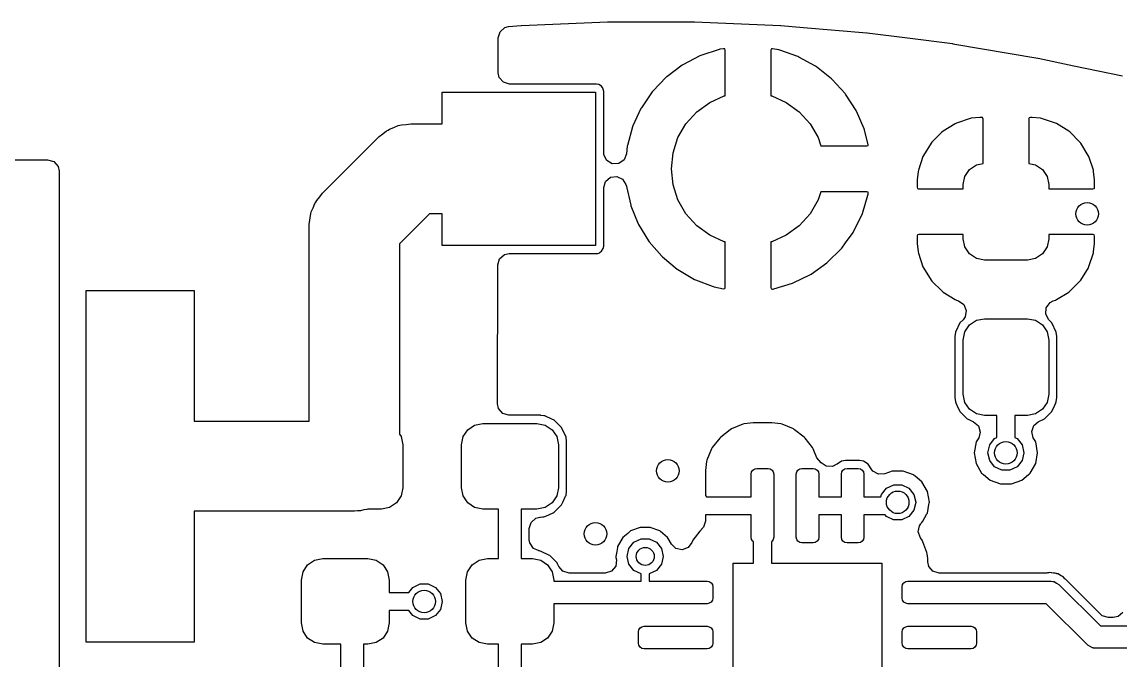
# Model space of a CAD drawing. Extents: x 115.8 to 161.6, y -138.1 to -92.4.
# Drawn here: x 131.69 to 143.87, y -99.45 to -92.37 of the extents above; entities that cross this region are included whole.
import ezdxf

# ---------------------------------------------------------------- set-up
doc = ezdxf.new("R2010")
doc.units = 0
doc.layers.add('BLACK', color=7, linetype='CONTINUOUS')

msp = doc.modelspace()

# ---------------------------------------------------------------- linework, layer by layer
at = {"layer": 'BLACK', "linetype": 'CONTINUOUS'}
for p, q in [((137.086, -92.4225), (137.224, -92.4109)), ((137.224, -92.4109), (137.23, -92.4105)), ((137.23, -92.4105), (138.183, -92.3706)), ((138.183, -92.3706), (138.188, -92.3705)), ((138.188, -92.3705), (139.142, -92.3705)), ((139.142, -92.3705), (139.147, -92.3706)), ((139.147, -92.3706), (140.1, -92.4105)), ((140.1, -92.4105), (140.105, -92.4109)), ((140.105, -92.4109), (140.354, -92.4317)), ((136.971, -92.5478), (136.991, -92.4797)), ((136.991, -92.4797), (137.045, -92.4333)), ((137.045, -92.4333), (137.086, -92.4225)), ((140.354, -92.4317), (141.056, -92.4907)), ((141.056, -92.4907), (141.061, -92.4912)), ((141.061, -92.4912), (141.509, -92.5478)), ((136.97, -92.9333), (136.971, -92.5478)), ((141.509, -92.5478), (142.008, -92.6108)), ((142.008, -92.6108), (142.013, -92.6116)), ((142.013, -92.6116), (142.953, -92.7706)), ((139.207, -92.7462), (139.018, -92.8445)), ((139.217, -92.7422), (139.207, -92.7462)), ((139.419, -92.6761), (139.217, -92.7422)), ((139.429, -92.6737), (139.419, -92.6761)), ((139.468, -92.6678), (139.429, -92.6737)), ((139.482, -92.6698), (139.468, -92.6678)), ((139.486, -92.6831), (139.482, -92.6698)), ((139.486, -93.1898), (139.486, -92.6831)), ((139.999, -92.6704), (139.994, -92.685)), ((139.994, -92.685), (139.994, -93.1898)), ((140.012, -92.669), (139.999, -92.6704)), ((140.083, -92.6816), (140.012, -92.669)), ((140.093, -92.6843), (140.083, -92.6816)), ((140.294, -92.7554), (140.093, -92.6843)), ((140.303, -92.7596), (140.294, -92.7554)), ((140.49, -92.8625), (140.303, -92.7596)), ((142.953, -92.7706), (142.958, -92.7716)), ((142.958, -92.7716), (143.354, -92.8557)), ((139.01, -92.85), (138.839, -92.9779)), ((139.018, -92.8445), (139.01, -92.85)), ((140.498, -92.8682), (140.49, -92.8625)), ((140.665, -93.0002), (140.498, -92.8682)), ((143.354, -92.8557), (143.892, -92.97)), ((136.982, -92.9858), (136.97, -92.9333)), ((137.028, -93.0395), (136.982, -92.9858)), ((138.832, -92.9847), (138.685, -93.1387)), ((138.839, -92.9779), (138.832, -92.9847)), ((140.673, -93.0072), (140.665, -93.0002)), ((140.816, -93.1648), (140.673, -93.0072)), ((136.35, -93.5), (136.35, -93.15)), ((136.35, -93.15), (138.05, -93.15)), ((137.096, -93.0595), (137.028, -93.0395)), ((138.045, -93.0595), (137.096, -93.0595)), ((138.059, -93.0595), (138.045, -93.0595)), ((138.05, -93.15), (138.05, -94.85)), ((138.085, -93.0648), (138.059, -93.0595)), ((138.115, -93.0848), (138.085, -93.0648)), ((138.122, -93.0951), (138.115, -93.0848)), ((138.125, -93.0996), (138.122, -93.0951)), ((138.135, -93.1147), (138.125, -93.0996)), ((138.14, -93.1411), (138.135, -93.1147)), ((138.14, -93.822), (138.14, -93.1411)), ((138.678, -93.1467), (138.558, -93.3226)), ((138.685, -93.1387), (138.678, -93.1467)), ((139.171, -93.3683), (139.315, -93.2639)), ((139.315, -93.2639), (139.477, -93.1916)), ((139.477, -93.1916), (139.486, -93.1898)), ((139.994, -93.1898), (140.003, -93.1916)), ((140.003, -93.1916), (140.165, -93.2639)), ((140.165, -93.2639), (140.309, -93.3683)), ((140.822, -93.1729), (140.816, -93.1648)), ((140.938, -93.3517), (140.822, -93.1729)), ((138.553, -93.3316), (138.463, -93.5248)), ((138.558, -93.3226), (138.553, -93.3316)), ((139.052, -93.5004), (139.171, -93.3683)), ((140.309, -93.3683), (140.428, -93.5004)), ((140.943, -93.3608), (140.938, -93.3517)), ((141.028, -93.5561), (140.943, -93.3608)), ((135.88, -93.5172), (135.899, -93.5104)), ((135.899, -93.5104), (135.95, -93.5072)), ((135.95, -93.5072), (136, -93.5)), ((136, -93.5), (136.35, -93.5)), ((138.963, -93.6543), (139.052, -93.5004)), ((140.428, -93.5004), (140.517, -93.6543)), ((142.038, -93.4992), (141.903, -93.5829)), ((142.051, -93.493), (142.038, -93.4992)), ((142.202, -93.4425), (142.051, -93.493)), ((142.216, -93.4396), (142.202, -93.4425)), ((142.31, -93.4298), (142.216, -93.4396)), ((142.316, -93.4295), (142.31, -93.4298)), ((142.332, -93.4295), (142.316, -93.4295)), ((142.34, -93.4312), (142.332, -93.4295)), ((142.342, -93.4324), (142.34, -93.4312)), ((142.346, -93.4476), (142.342, -93.4324)), ((142.346, -93.9408), (142.346, -93.4476)), ((142.856, -93.4354), (142.854, -93.443)), ((142.854, -93.443), (142.854, -93.9408)), ((142.857, -93.434), (142.856, -93.4354)), ((142.872, -93.4295), (142.857, -93.434)), ((142.884, -93.4295), (142.872, -93.4295)), ((142.89, -93.4298), (142.884, -93.4295)), ((142.983, -93.4393), (142.89, -93.4298)), ((142.996, -93.4422), (142.983, -93.4393)), ((143.148, -93.4924), (142.996, -93.4422)), ((143.161, -93.4986), (143.148, -93.4924)), ((143.296, -93.5821), (143.161, -93.4986)), ((135.651, -93.6422), (135.692, -93.6121)), ((135.692, -93.6121), (135.731, -93.5788)), ((135.731, -93.5788), (135.749, -93.5704)), ((135.749, -93.5704), (135.765, -93.5585)), ((135.765, -93.5585), (135.813, -93.5412)), ((135.813, -93.5412), (135.86, -93.5201)), ((135.86, -93.5201), (135.88, -93.5172)), ((138.46, -93.5345), (138.403, -93.7397)), ((138.463, -93.5248), (138.46, -93.5345)), ((141.031, -93.5659), (141.028, -93.5561)), ((141.073, -93.7329), (141.031, -93.5659)), ((141.891, -93.592), (141.779, -93.7046)), ((141.903, -93.5829), (141.891, -93.592)), ((143.308, -93.5911), (143.296, -93.5821)), ((143.421, -93.7036), (143.308, -93.5911)), ((135.021, -94.2714), (135.646, -93.6464)), ((135.646, -93.6464), (135.651, -93.6422)), ((138.401, -93.7498), (138.392, -93.8354)), ((138.403, -93.7397), (138.401, -93.7498)), ((138.909, -93.8233), (138.963, -93.6543)), ((140.517, -93.6543), (140.546, -93.746)), ((140.546, -93.746), (141.058, -93.746)), ((141.058, -93.746), (141.072, -93.742)), ((141.072, -93.742), (141.073, -93.7329)), ((141.77, -93.716), (141.686, -93.8516)), ((141.779, -93.7046), (141.77, -93.716)), ((143.43, -93.715), (143.421, -93.7036)), ((143.513, -93.8504), (143.43, -93.715)), ((138.143, -93.8445), (138.14, -93.822)), ((138.174, -93.9079), (138.143, -93.8445)), ((138.392, -93.8354), (138.365, -93.901)), ((138.89, -94), (138.909, -93.8233)), ((141.68, -93.8647), (141.63, -94.0163)), ((141.686, -93.8516), (141.68, -93.8647)), ((143.52, -93.8635), (143.513, -93.8504)), ((143.57, -94.015), (143.52, -93.8635)), ((130.459, -93.9), (131.974, -93.9)), ((131.974, -93.9), (132.042, -93.92)), ((132.042, -93.92), (132.089, -93.9737)), ((132.089, -93.9737), (132.1, -94.026)), ((138.235, -93.9441), (138.174, -93.9079)), ((138.306, -93.9415), (138.235, -93.9441)), ((138.365, -93.901), (138.306, -93.9415)), ((138.909, -94.1767), (138.89, -94)), ((142.195, -94.0071), (142.272, -93.9556)), ((142.272, -93.9556), (142.346, -93.9408)), ((142.854, -93.9408), (142.928, -93.9556)), ((142.928, -93.9556), (143.005, -94.0071)), ((132.1, -94.026), (132.1, -100.674)), ((138.161, -94.1408), (138.214, -94.0943)), ((138.214, -94.0943), (138.284, -94.0842)), ((138.284, -94.0842), (138.349, -94.1137)), ((138.349, -94.1137), (138.387, -94.1734)), ((141.627, -94.0296), (141.617, -94.1223)), ((141.617, -94.1223), (141.617, -94.1287)), ((141.63, -94.0163), (141.627, -94.0296)), ((142.125, -94.175), (142.143, -94.0841)), ((142.143, -94.0841), (142.195, -94.0071)), ((143.005, -94.0071), (143.057, -94.0841)), ((143.057, -94.0841), (143.075, -94.175)), ((143.573, -94.0284), (143.57, -94.015)), ((143.583, -94.1222), (143.573, -94.0284)), ((143.583, -94.1287), (143.583, -94.1222)), ((138.141, -94.2089), (138.161, -94.1408)), ((138.141, -94.8589), (138.141, -94.2089)), ((138.387, -94.1734), (138.391, -94.1913)), ((138.391, -94.1913), (138.392, -94.1947)), ((138.392, -94.1947), (138.439, -94.4024)), ((138.963, -94.3457), (138.909, -94.1767)), ((141.617, -94.1287), (141.617, -94.2029)), ((141.617, -94.2029), (141.621, -94.2181)), ((141.621, -94.2181), (141.623, -94.2193)), ((141.623, -94.2193), (141.631, -94.221)), ((141.631, -94.221), (142.125, -94.221)), ((142.125, -94.221), (142.125, -94.175)), ((143.075, -94.175), (143.075, -94.221)), ((143.075, -94.221), (143.565, -94.221)), ((143.565, -94.221), (143.58, -94.2165)), ((143.58, -94.2165), (143.581, -94.2151)), ((143.581, -94.2151), (143.583, -94.2075)), ((143.583, -94.2075), (143.583, -94.1287)), ((134.949, -94.3687), (134.957, -94.3505)), ((134.957, -94.3505), (134.991, -94.3123)), ((134.991, -94.3123), (135.021, -94.2714)), ((139.052, -94.4996), (138.963, -94.3457)), ((140.517, -94.3457), (140.428, -94.4996)), ((140.546, -94.254), (140.517, -94.3457)), ((141.059, -94.254), (140.546, -94.254)), ((141.008, -94.4967), (141.07, -94.2929)), ((141.072, -94.2578), (141.059, -94.254)), ((141.07, -94.2929), (141.073, -94.2828)), ((141.074, -94.272), (141.072, -94.2578)), ((141.073, -94.2828), (141.074, -94.272)), ((134.894, -94.4987), (134.897, -94.4788)), ((134.897, -94.4788), (134.919, -94.4326)), ((134.919, -94.4326), (134.936, -94.3849)), ((134.936, -94.3849), (134.949, -94.3687)), ((138.439, -94.4024), (138.442, -94.4123)), ((138.442, -94.4123), (138.522, -94.6096)), ((134.875, -94.6189), (134.883, -94.5685)), ((134.883, -94.5685), (134.887, -94.5176)), ((134.887, -94.5176), (134.894, -94.4987)), ((136.207, -94.5), (135.875, -94.8321)), ((136.35, -94.5), (136.207, -94.5)), ((136.35, -94.85), (136.35, -94.5)), ((138.522, -94.6096), (138.526, -94.6188)), ((139.171, -94.6317), (139.052, -94.4996)), ((140.428, -94.4996), (140.309, -94.6317)), ((140.91, -94.6972), (141.005, -94.5063)), ((141.005, -94.5063), (141.008, -94.4967)), ((134.875, -94.625), (134.875, -94.6189)), ((134.875, -96.8), (134.875, -94.625)), ((138.526, -94.6188), (138.638, -94.8004)), ((139.315, -94.7361), (139.171, -94.6317)), ((140.309, -94.6317), (140.165, -94.7361)), ((140.822, -94.8213), (140.905, -94.706)), ((140.905, -94.706), (140.91, -94.6972)), ((141.635, -94.729), (141.62, -94.7335)), ((142.125, -94.729), (141.635, -94.729)), ((142.125, -94.775), (142.125, -94.729)), ((143.569, -94.729), (143.075, -94.729)), ((143.075, -94.729), (143.075, -94.775)), ((143.577, -94.7307), (143.569, -94.729)), ((143.579, -94.7319), (143.577, -94.7307)), ((143.583, -94.7471), (143.579, -94.7319)), ((135.875, -94.8321), (135.875, -96.9425)), ((138.05, -94.85), (136.35, -94.85)), ((138.638, -94.8004), (138.644, -94.8087)), ((138.644, -94.8087), (138.783, -94.9697)), ((139.477, -94.8084), (139.315, -94.7361)), ((139.486, -94.8102), (139.477, -94.8084)), ((139.486, -95.3191), (139.486, -94.8102)), ((140.003, -94.8084), (139.994, -94.8102)), ((139.994, -94.8102), (139.994, -95.3185)), ((140.165, -94.7361), (140.003, -94.8084)), ((140.781, -94.879), (140.822, -94.8213)), ((141.619, -94.7349), (141.617, -94.7425)), ((141.617, -94.7425), (141.617, -94.8213)), ((141.617, -94.8213), (141.617, -94.8278)), ((141.617, -94.8278), (141.627, -94.9216)), ((141.62, -94.7335), (141.619, -94.7349)), ((142.143, -94.8659), (142.125, -94.775)), ((143.075, -94.775), (143.057, -94.8659)), ((143.573, -94.9204), (143.583, -94.8277)), ((143.583, -94.8213), (143.583, -94.7471)), ((143.583, -94.8277), (143.583, -94.8213)), ((136.986, -94.9982), (137.04, -94.9518)), ((137.04, -94.9518), (137.092, -94.9405)), ((137.092, -94.9405), (138.045, -94.9405)), ((138.045, -94.9405), (138.059, -94.9405)), ((138.059, -94.9405), (138.065, -94.9393)), ((138.065, -94.9393), (138.073, -94.9377)), ((138.065, -94.9393), (138.065, -94.9393)), ((138.073, -94.9377), (138.085, -94.9352)), ((138.073, -94.9377), (138.073, -94.9377)), ((138.085, -94.9352), (138.096, -94.9284)), ((138.096, -94.9284), (138.105, -94.9221)), ((138.096, -94.9284), (138.096, -94.9284)), ((138.105, -94.9221), (138.115, -94.9152)), ((138.115, -94.9152), (138.135, -94.8853)), ((138.135, -94.8853), (138.141, -94.8589)), ((138.783, -94.9697), (138.791, -94.9769)), ((140.623, -95.0371), (140.774, -94.8868)), ((140.774, -94.8868), (140.781, -94.879)), ((141.627, -94.9216), (141.63, -94.935)), ((141.63, -94.935), (141.68, -95.0865)), ((142.195, -94.9429), (142.143, -94.8659)), ((142.272, -94.9944), (142.195, -94.9429)), ((143.005, -94.9429), (142.928, -94.9944)), ((143.057, -94.8659), (143.005, -94.9429)), ((143.52, -95.0853), (143.57, -94.9337)), ((143.57, -94.9337), (143.573, -94.9204)), ((136.963, -96.6083), (136.966, -95.0663)), ((136.966, -95.0663), (136.986, -94.9982)), ((138.791, -94.9769), (138.954, -95.1129)), ((140.442, -95.1675), (140.615, -95.0438)), ((140.615, -95.0438), (140.623, -95.0371)), ((141.68, -95.0865), (141.687, -95.0996)), ((142.362, -95.0125), (142.272, -94.9944)), ((142.838, -95.0125), (142.362, -95.0125)), ((142.928, -94.9944), (142.838, -95.0125)), ((143.43, -95.234), (143.514, -95.0984)), ((143.514, -95.0984), (143.52, -95.0853)), ((138.954, -95.1129), (138.963, -95.1188)), ((138.963, -95.1188), (139.147, -95.2263)), ((140.242, -95.2664), (140.433, -95.1727)), ((140.433, -95.1727), (140.442, -95.1675)), ((141.687, -95.0996), (141.77, -95.235)), ((139.147, -95.2263), (139.156, -95.2307)), ((139.156, -95.2307), (139.355, -95.3067)), ((139.355, -95.3067), (139.365, -95.3096)), ((139.365, -95.3096), (139.468, -95.3306)), ((139.468, -95.3306), (139.482, -95.3294)), ((139.482, -95.3294), (139.486, -95.3191)), ((139.994, -95.3185), (139.998, -95.3324)), ((139.998, -95.3324), (140.011, -95.3344)), ((140.011, -95.3344), (140.018, -95.3335)), ((140.018, -95.3335), (140.028, -95.3314)), ((140.028, -95.3314), (140.232, -95.2702)), ((140.232, -95.2702), (140.242, -95.2664)), ((141.77, -95.235), (141.779, -95.2464)), ((141.779, -95.2464), (141.892, -95.3589)), ((143.309, -95.358), (143.421, -95.2454)), ((143.421, -95.2454), (143.43, -95.234)), ((132.4, -99.25), (132.4, -95.35)), ((132.4, -95.35), (133.6, -95.35)), ((133.6, -95.35), (133.6, -96.8)), ((141.892, -95.3589), (141.904, -95.3679)), ((141.904, -95.3679), (142.039, -95.4514)), ((142.039, -95.4514), (142.052, -95.4576)), ((142.052, -95.4576), (142.075, -95.4652)), ((143.124, -95.4652), (143.149, -95.457)), ((143.149, -95.457), (143.162, -95.4508)), ((143.162, -95.4508), (143.297, -95.3671)), ((143.297, -95.3671), (143.309, -95.358)), ((142.075, -95.4652), (142.134, -95.5056)), ((142.134, -95.5056), (142.161, -95.5712)), ((142.161, -95.5712), (142.148, -95.6411)), ((143.041, -95.6115), (143.046, -95.5407)), ((143.046, -95.5407), (143.089, -95.4839)), ((143.089, -95.4839), (143.124, -95.4652)), ((142.125, -95.6739), (142.09, -95.709)), ((142.148, -95.6411), (142.125, -95.6739)), ((142.195, -95.7321), (142.272, -95.6806)), ((142.272, -95.6806), (142.362, -95.6625)), ((142.362, -95.6625), (142.838, -95.6625)), ((142.838, -95.6625), (142.928, -95.6806)), ((142.928, -95.6806), (143.005, -95.7321)), ((143.075, -95.6738), (143.041, -95.6115)), ((143.11, -95.709), (143.075, -95.6738)), ((142.041, -95.8138), (142.034, -95.8616)), ((142.09, -95.709), (142.041, -95.8138)), ((142.125, -95.9), (142.143, -95.8091)), ((142.143, -95.8091), (142.195, -95.7321)), ((143.005, -95.7321), (143.057, -95.8091)), ((143.057, -95.8091), (143.075, -95.9)), ((143.159, -95.8138), (143.11, -95.709)), ((143.165, -95.8616), (143.159, -95.8138)), ((142.034, -95.8616), (142.034, -96.5384)), ((142.125, -96.5), (142.125, -95.9)), ((143.075, -95.9), (143.075, -96.5)), ((143.165, -96.5384), (143.165, -95.8616)), ((142.034, -96.5384), (142.041, -96.5862)), ((142.143, -96.5909), (142.125, -96.5)), ((143.075, -96.5), (143.057, -96.5909)), ((143.159, -96.5862), (143.165, -96.5384)), ((136.975, -96.6608), (136.963, -96.6083)), ((137.021, -96.7145), (136.975, -96.6608)), ((142.041, -96.5862), (142.045, -96.5949)), ((142.045, -96.5949), (142.045, -96.5949)), ((142.045, -96.5949), (142.057, -96.6218)), ((142.057, -96.6218), (142.09, -96.691)), ((142.195, -96.6679), (142.143, -96.5909)), ((142.272, -96.7194), (142.195, -96.6679)), ((143.005, -96.6679), (142.928, -96.7194)), ((143.057, -96.5909), (143.005, -96.6679)), ((143.11, -96.691), (143.143, -96.6218)), ((143.143, -96.6218), (143.155, -96.5949)), ((143.155, -96.5949), (143.159, -96.5862)), ((143.155, -96.5949), (143.155, -96.5949)), ((133.6, -96.8), (134.875, -96.8)), ((137.089, -96.7345), (137.021, -96.7145)), ((137.438, -96.7345), (137.089, -96.7345)), ((137.443, -96.735), (137.438, -96.7345)), ((137.477, -96.7395), (137.443, -96.735)), ((137.443, -96.735), (137.443, -96.735)), ((137.486, -96.7408), (137.477, -96.7395)), ((137.477, -96.7395), (137.477, -96.7395)), ((137.495, -96.7449), (137.486, -96.7408)), ((137.565, -96.7775), (137.495, -96.7449)), ((137.495, -96.7449), (137.495, -96.7449)), ((137.591, -96.7897), (137.565, -96.7775)), ((137.673, -96.8715), (137.591, -96.7897)), ((142.09, -96.691), (142.171, -96.7728)), ((142.171, -96.7728), (142.181, -96.7775)), ((142.181, -96.7775), (142.181, -96.7775)), ((142.181, -96.7775), (142.242, -96.8056)), ((142.362, -96.7375), (142.272, -96.7194)), ((142.5, -96.7375), (142.362, -96.7375)), ((142.5, -96.9817), (142.5, -96.7375)), ((142.838, -96.7375), (142.7, -96.7375)), ((142.7, -96.7375), (142.7, -96.9817)), ((142.928, -96.7194), (142.838, -96.7375)), ((142.958, -96.8056), (143.019, -96.7775)), ((143.019, -96.7775), (143.029, -96.7728)), ((143.019, -96.7775), (143.019, -96.7775)), ((143.029, -96.7728), (143.11, -96.691)), ((136.581, -96.9716), (136.632, -96.8946)), ((136.632, -96.8946), (136.709, -96.8431)), ((136.709, -96.8431), (136.8, -96.825)), ((136.8, -96.825), (137.4, -96.825)), ((137.4, -96.825), (137.491, -96.8431)), ((137.491, -96.8431), (137.568, -96.8946)), ((137.568, -96.8946), (137.619, -96.9716)), ((137.677, -96.8815), (137.673, -96.8715)), ((137.693, -96.9138), (137.677, -96.8815)), ((137.677, -96.8815), (137.677, -96.8815)), ((137.722, -96.9763), (137.693, -96.9138)), ((139.543, -96.8942), (139.437, -96.9756)), ((139.557, -96.886), (139.543, -96.8942)), ((139.681, -96.8348), (139.557, -96.886)), ((139.697, -96.8306), (139.681, -96.8348)), ((139.796, -96.8175), (139.697, -96.8306)), ((139.804, -96.817), (139.796, -96.8175)), ((139.996, -96.817), (139.804, -96.817)), ((140.004, -96.8175), (139.996, -96.817)), ((140.103, -96.8306), (140.004, -96.8175)), ((140.119, -96.8348), (140.103, -96.8306)), ((140.243, -96.886), (140.119, -96.8348)), ((140.257, -96.8942), (140.243, -96.886)), ((140.363, -96.9756), (140.257, -96.8942)), ((142.242, -96.8056), (142.295, -96.8525)), ((142.295, -96.8525), (142.314, -96.9208)), ((142.314, -96.9208), (142.298, -96.9828)), ((142.886, -96.9138), (142.909, -96.8467)), ((142.902, -96.9828), (142.886, -96.9138)), ((142.909, -96.8467), (142.958, -96.8056)), ((135.875, -96.9425), (135.894, -96.9716)), ((135.894, -96.9716), (135.912, -97.0625)), ((136.562, -97.0625), (136.581, -96.9716)), ((137.619, -96.9716), (137.637, -97.0625)), ((137.728, -97.0241), (137.722, -96.9763)), ((137.728, -97.5759), (137.728, -97.0241)), ((139.426, -96.9872), (139.344, -97.0932)), ((139.437, -96.9756), (139.426, -96.9872)), ((140.374, -96.9872), (140.363, -96.9756)), ((140.456, -97.0932), (140.374, -96.9872)), ((142.27, -97.03), (142.249, -97.15)), ((142.298, -96.9828), (142.27, -97.03)), ((142.42, -97.063), (142.475, -96.9935)), ((142.475, -96.9935), (142.5, -96.9817)), ((142.7, -96.9817), (142.725, -96.9937)), ((142.725, -96.9937), (142.78, -97.0633)), ((142.93, -97.03), (142.902, -96.9828)), ((142.951, -97.15), (142.93, -97.03)), ((135.912, -97.0625), (135.912, -97.5375)), ((136.562, -97.5375), (136.562, -97.0625)), ((137.637, -97.0625), (137.637, -97.5375)), ((139.336, -97.1074), (139.285, -97.2309)), ((139.344, -97.0932), (139.336, -97.1074)), ((140.464, -97.1074), (140.456, -97.0932)), ((140.505, -97.2063), (140.464, -97.1074)), ((142.249, -97.15), (142.27, -97.27)), ((142.4, -97.1497), (142.42, -97.063)), ((142.42, -97.2364), (142.4, -97.1497)), ((142.78, -97.0633), (142.8, -97.15)), ((142.8, -97.1507), (142.78, -97.2374)), ((142.8, -97.15), (142.8, -97.1507)), ((142.93, -97.27), (142.951, -97.15)), ((139.281, -97.2468), (139.268, -97.346)), ((139.285, -97.2309), (139.281, -97.2468)), ((140.551, -97.2629), (140.505, -97.2063)), ((140.573, -97.2772), (140.551, -97.2629)), ((140.606, -97.2977), (140.573, -97.2766)), ((140.573, -97.2766), (140.573, -97.2772)), ((140.726, -97.2757), (140.677, -97.3027)), ((140.727, -97.2772), (140.726, -97.2757)), ((140.778, -97.2434), (140.727, -97.2772)), ((140.822, -97.2345), (140.778, -97.2434)), ((140.978, -97.2345), (140.822, -97.2345)), ((141.022, -97.2434), (140.978, -97.2345)), ((141.073, -97.2772), (141.022, -97.2434)), ((141.08, -97.2875), (141.073, -97.2772)), ((141.107, -97.3278), (141.08, -97.2875)), ((142.27, -97.27), (142.331, -97.3755)), ((142.475, -97.3061), (142.42, -97.2364)), ((142.78, -97.2374), (142.724, -97.3067)), ((142.869, -97.3755), (142.93, -97.27)), ((139.268, -97.346), (139.267, -97.3542)), ((139.267, -97.3542), (139.267, -97.6256)), ((139.775, -97.3875), (139.78, -97.3636)), ((139.775, -97.6375), (139.775, -97.3875)), ((139.78, -97.3636), (139.793, -97.3433)), ((139.793, -97.3433), (139.814, -97.3298)), ((139.814, -97.3298), (139.838, -97.325)), ((139.838, -97.325), (139.963, -97.325)), ((139.963, -97.325), (139.986, -97.3298)), ((139.986, -97.3298), (140.007, -97.3433)), ((140.007, -97.3433), (140.02, -97.3636)), ((140.02, -97.3636), (140.025, -97.3875)), ((140.025, -97.3875), (140.025, -98.0875)), ((140.275, -97.3875), (140.28, -97.3636)), ((140.275, -98.0875), (140.275, -97.3875)), ((140.28, -97.3636), (140.293, -97.3433)), ((140.293, -97.3433), (140.314, -97.3298)), ((140.314, -97.3298), (140.338, -97.325)), ((140.338, -97.325), (140.463, -97.325)), ((140.463, -97.325), (140.486, -97.3298)), ((140.486, -97.3298), (140.507, -97.3433)), ((140.507, -97.3433), (140.52, -97.3636)), ((140.52, -97.3636), (140.525, -97.3875)), ((140.525, -97.3875), (140.525, -97.6375)), ((140.677, -97.3027), (140.606, -97.2977)), ((140.775, -97.3875), (140.78, -97.3636)), ((140.775, -97.6375), (140.775, -97.3875)), ((140.78, -97.3636), (140.793, -97.3433)), ((140.793, -97.3433), (140.814, -97.3298)), ((140.814, -97.3298), (140.838, -97.325)), ((140.838, -97.325), (140.963, -97.325)), ((140.963, -97.325), (140.986, -97.3298)), ((140.986, -97.3298), (141.007, -97.3433)), ((141.007, -97.3433), (141.02, -97.3636)), ((141.02, -97.3636), (141.025, -97.3875)), ((141.025, -97.3875), (141.025, -97.6375)), ((141.125, -97.3541), (141.107, -97.3274)), ((141.107, -97.3274), (141.107, -97.3278)), ((141.187, -97.3886), (141.125, -97.3541)), ((141.258, -97.3841), (141.187, -97.3886)), ((141.339, -97.3545), (141.258, -97.3841)), ((141.461, -97.3545), (141.339, -97.3545)), ((141.575, -97.3962), (141.461, -97.3545)), ((141.584, -97.4033), (141.575, -97.3962)), ((141.593, -97.4106), (141.584, -97.4033)), ((141.669, -97.4745), (141.593, -97.4106)), ((142.331, -97.3755), (142.34, -97.3826)), ((142.34, -97.3826), (142.34, -97.3826)), ((142.34, -97.3826), (142.351, -97.3924)), ((142.351, -97.3924), (142.425, -97.4538)), ((142.555, -97.3449), (142.475, -97.3061)), ((142.644, -97.3451), (142.555, -97.3449)), ((142.724, -97.3067), (142.644, -97.3451)), ((142.775, -97.4538), (142.849, -97.3924)), ((142.849, -97.3924), (142.86, -97.3826)), ((142.86, -97.3826), (142.869, -97.3755)), ((142.86, -97.3826), (142.86, -97.3826)), ((141.275, -97.5435), (141.356, -97.505)), ((141.356, -97.505), (141.445, -97.505)), ((141.445, -97.505), (141.525, -97.5437)), ((141.73, -97.58), (141.669, -97.4745)), ((142.425, -97.4538), (142.539, -97.4955)), ((142.539, -97.4955), (142.661, -97.4955)), ((142.661, -97.4955), (142.775, -97.4538)), ((135.894, -97.6284), (135.843, -97.7054)), ((135.912, -97.5375), (135.894, -97.6284)), ((136.581, -97.6284), (136.562, -97.5375)), ((136.632, -97.7054), (136.581, -97.6284)), ((137.619, -97.6284), (137.568, -97.7054)), ((137.637, -97.5375), (137.619, -97.6284)), ((137.691, -97.6891), (137.718, -97.6324)), ((137.718, -97.6324), (137.722, -97.6237)), ((137.718, -97.6324), (137.718, -97.6324)), ((137.722, -97.6237), (137.728, -97.5759)), ((139.267, -97.6256), (139.279, -97.6375)), ((139.279, -97.6375), (139.775, -97.6375)), ((140.525, -97.6375), (140.775, -97.6375)), ((141.025, -97.6375), (141.214, -97.6375)), ((141.214, -97.6375), (141.22, -97.613)), ((141.22, -97.613), (141.275, -97.5435)), ((141.525, -97.5437), (141.58, -97.6133)), ((141.58, -97.6133), (141.6, -97.7)), ((141.751, -97.7), (141.73, -97.58)), ((135.526, -97.775), (135.515, -97.7799)), ((135.675, -97.775), (135.526, -97.775)), ((135.766, -97.7569), (135.675, -97.775)), ((135.843, -97.7054), (135.766, -97.7569)), ((136.709, -97.7569), (136.632, -97.7054)), ((136.8, -97.775), (136.709, -97.7569)), ((136.975, -97.775), (136.8, -97.775)), ((136.975, -98.325), (136.975, -97.775)), ((137.4, -97.775), (137.225, -97.775)), ((137.225, -97.775), (137.225, -98.325)), ((137.491, -97.7569), (137.4, -97.775)), ((137.568, -97.7054), (137.491, -97.7569)), ((137.591, -97.8103), (137.673, -97.7285)), ((137.673, -97.7285), (137.691, -97.6891)), ((141.6, -97.7007), (141.58, -97.7874)), ((141.6, -97.7), (141.6, -97.7007)), ((141.73, -97.82), (141.747, -97.7235)), ((141.747, -97.7235), (141.749, -97.7109)), ((141.749, -97.7109), (141.751, -97.7)), ((135.375, -97.8), (133.6, -97.8)), ((133.6, -97.8), (133.6, -99.25)), ((135.409, -97.7952), (135.375, -97.8)), ((135.443, -97.7954), (135.409, -97.7952)), ((135.479, -97.7852), (135.443, -97.7954)), ((135.515, -97.7799), (135.479, -97.7852)), ((137.336, -97.9232), (137.389, -97.8767)), ((137.389, -97.8767), (137.433, -97.8656)), ((137.433, -97.8656), (137.434, -97.8655)), ((137.434, -97.8655), (137.438, -97.8655)), ((137.438, -97.8655), (137.461, -97.8625)), ((137.461, -97.8625), (137.477, -97.8605)), ((137.477, -97.8605), (137.486, -97.8592)), ((137.477, -97.8605), (137.477, -97.8605)), ((137.486, -97.8592), (137.498, -97.8536)), ((137.498, -97.8536), (137.581, -97.815)), ((137.581, -97.815), (137.591, -97.8103)), ((137.581, -97.815), (137.581, -97.815)), ((139.775, -97.8375), (139.267, -97.8375)), ((139.267, -97.8375), (139.267, -97.9079)), ((139.775, -98.0875), (139.775, -97.8375)), ((140.775, -97.8375), (140.525, -97.8375)), ((140.525, -97.8375), (140.525, -98.0875)), ((140.775, -98.0875), (140.775, -97.8375)), ((141.26, -97.8375), (141.025, -97.8375)), ((141.025, -97.8375), (141.025, -98.0875)), ((141.275, -97.8561), (141.26, -97.8375)), ((141.355, -97.8949), (141.275, -97.8561)), ((141.444, -97.8951), (141.355, -97.8949)), ((141.524, -97.8567), (141.444, -97.8951)), ((141.58, -97.7874), (141.524, -97.8567)), ((141.679, -97.9079), (141.724, -97.8295)), ((141.724, -97.8295), (141.73, -97.82)), ((137.315, -97.9913), (137.336, -97.9232)), ((137.315, -98.1144), (137.315, -97.9913)), ((138.437, -98.0182), (138.429, -98.0252)), ((138.448, -98.0144), (138.437, -98.0182)), ((138.533, -97.9833), (138.448, -98.0144)), ((138.448, -98.0144), (138.448, -98.0144)), ((138.543, -97.9795), (138.533, -97.9833)), ((138.533, -97.9833), (138.533, -97.9833)), ((138.657, -97.9795), (138.543, -97.9795)), ((138.667, -97.9833), (138.657, -97.9795)), ((138.752, -98.0144), (138.667, -97.9833)), ((138.667, -97.9833), (138.667, -97.9833)), ((138.763, -98.0182), (138.752, -98.0144)), ((138.752, -98.0144), (138.752, -98.0144)), ((138.771, -98.0252), (138.763, -98.0182)), ((139.207, -98.0193), (139.13, -98.1214)), ((139.226, -98.0004), (139.207, -98.0193)), ((139.247, -97.976), (139.225, -97.9997)), ((139.225, -97.9997), (139.226, -98.0004)), ((139.267, -97.9079), (139.247, -97.976)), ((141.626, -98.0292), (141.641, -97.9598)), ((141.641, -97.9598), (141.655, -97.9391)), ((141.655, -97.9391), (141.66, -97.9326)), ((141.66, -97.9326), (141.669, -97.9255)), ((141.669, -97.9255), (141.679, -97.9079)), ((137.321, -98.1513), (137.315, -98.1144)), ((138.351, -98.0908), (138.294, -98.1887)), ((138.406, -98.0443), (138.351, -98.0908)), ((138.429, -98.0252), (138.406, -98.0443)), ((138.475, -98.1435), (138.556, -98.105)), ((138.556, -98.105), (138.645, -98.105)), ((138.645, -98.105), (138.725, -98.1437)), ((138.794, -98.0443), (138.771, -98.0252)), ((138.849, -98.0908), (138.794, -98.0443)), ((138.855, -98.1004), (138.849, -98.0908)), ((138.892, -98.1639), (138.855, -98.1004)), ((138.855, -98.1004), (138.855, -98.1004)), ((139.122, -98.1369), (139.119, -98.1451)), ((139.13, -98.1214), (139.122, -98.1369)), ((139.78, -98.1114), (139.775, -98.0875)), ((139.793, -98.1317), (139.78, -98.1114)), ((139.8, -98.1362), (139.793, -98.1317)), ((139.8, -98.375), (139.8, -98.1362)), ((140.007, -98.1317), (140, -98.1362)), ((140, -98.1362), (140, -98.375)), ((140.02, -98.1114), (140.007, -98.1317)), ((140.025, -98.0875), (140.02, -98.1114)), ((140.28, -98.1114), (140.275, -98.0875)), ((140.293, -98.1317), (140.28, -98.1114)), ((140.314, -98.1452), (140.293, -98.1317)), ((140.507, -98.1317), (140.486, -98.1452)), ((140.52, -98.1114), (140.507, -98.1317)), ((140.525, -98.0875), (140.52, -98.1114)), ((140.78, -98.1114), (140.775, -98.0875)), ((140.793, -98.1317), (140.78, -98.1114)), ((140.814, -98.1452), (140.793, -98.1317)), ((141.007, -98.1317), (140.986, -98.1452)), ((141.02, -98.1114), (141.007, -98.1317)), ((141.025, -98.0875), (141.02, -98.1114)), ((141.651, -98.0957), (141.626, -98.0292)), ((141.67, -98.1214), (141.651, -98.0957)), ((141.678, -98.1369), (141.67, -98.1214)), ((141.723, -98.2574), (141.678, -98.1369)), ((137.36, -98.2106), (137.321, -98.1513)), ((137.418, -98.236), (137.36, -98.2106)), ((137.417, -98.2368), (137.418, -98.236)), ((137.423, -98.2386), (137.417, -98.2368)), ((137.425, -98.2393), (137.423, -98.2386)), ((137.425, -98.2394), (137.425, -98.2393)), ((137.427, -98.2395), (137.425, -98.2394)), ((137.436, -98.2408), (137.427, -98.2395)), ((137.427, -98.2395), (137.427, -98.2395)), ((137.445, -98.2449), (137.436, -98.2408)), ((137.531, -98.285), (137.445, -98.2449)), ((137.445, -98.2449), (137.445, -98.2449)), ((138.284, -98.2473), (138.275, -98.3)), ((138.292, -98.1995), (138.284, -98.2473)), ((138.294, -98.1887), (138.292, -98.1995)), ((138.292, -98.1995), (138.292, -98.1995)), ((138.4, -98.2997), (138.42, -98.213)), ((138.42, -98.213), (138.475, -98.1435)), ((138.725, -98.1437), (138.78, -98.2133)), ((138.78, -98.2133), (138.8, -98.3)), ((138.94, -98.2114), (138.892, -98.1639)), ((139.009, -98.2266), (138.94, -98.2114)), ((139.076, -98.2019), (139.009, -98.2266)), ((139.119, -98.1451), (139.076, -98.2019)), ((140.338, -98.15), (140.314, -98.1452)), ((140.463, -98.15), (140.338, -98.15)), ((140.486, -98.1452), (140.463, -98.15)), ((140.838, -98.15), (140.814, -98.1452)), ((140.963, -98.15), (140.838, -98.15)), ((140.986, -98.1452), (140.963, -98.15)), ((141.727, -98.2726), (141.723, -98.2574)), ((134.857, -98.3946), (134.934, -98.3431)), ((134.934, -98.3431), (135.025, -98.325)), ((135.025, -98.325), (135.525, -98.325)), ((135.525, -98.325), (135.616, -98.3431)), ((135.616, -98.3431), (135.693, -98.3946)), ((136.682, -98.3946), (136.759, -98.3431)), ((136.759, -98.3431), (136.85, -98.325)), ((136.85, -98.325), (136.975, -98.325)), ((137.225, -98.325), (137.35, -98.325)), ((137.35, -98.325), (137.441, -98.3431)), ((137.441, -98.3431), (137.518, -98.3946)), ((137.541, -98.2897), (137.531, -98.285)), ((137.623, -98.3715), (137.541, -98.2897)), ((137.627, -98.3815), (137.623, -98.3715)), ((137.642, -98.4117), (137.627, -98.3815)), ((137.627, -98.3815), (137.627, -98.3815)), ((138.281, -98.3366), (138.273, -98.4072)), ((138.275, -98.3), (138.276, -98.3109)), ((138.276, -98.3109), (138.276, -98.3109)), ((138.276, -98.3109), (138.281, -98.3366)), ((138.42, -98.3864), (138.4, -98.2997)), ((138.8, -98.3007), (138.78, -98.3874)), ((138.8, -98.3), (138.8, -98.3007)), ((139.575, -100.025), (139.575, -98.375)), ((139.575, -98.375), (139.8, -98.375)), ((140, -98.375), (141.225, -98.375)), ((141.225, -98.375), (141.225, -100.025)), ((141.733, -98.3235), (141.727, -98.2726)), ((141.733, -98.3303), (141.733, -98.3235)), ((141.733, -98.3585), (141.733, -98.3303)), ((141.744, -98.4108), (141.733, -98.3585)), ((134.787, -98.5625), (134.806, -98.4716)), ((134.806, -98.4716), (134.857, -98.3946)), ((135.693, -98.3946), (135.744, -98.4716)), ((135.744, -98.4716), (135.762, -98.5625)), ((136.612, -98.5625), (136.631, -98.4716)), ((136.631, -98.4716), (136.682, -98.3946)), ((137.518, -98.3946), (137.569, -98.4716)), ((137.569, -98.4716), (137.588, -98.5625)), ((137.688, -98.4645), (137.642, -98.4117)), ((137.756, -98.4845), (137.688, -98.4645)), ((138.157, -98.4845), (137.756, -98.4845)), ((138.228, -98.4623), (138.157, -98.4845)), ((138.273, -98.4072), (138.228, -98.4623)), ((138.475, -98.4561), (138.42, -98.3864)), ((138.555, -98.4949), (138.475, -98.4561)), ((138.555, -98.575), (138.555, -98.4949)), ((138.724, -98.4567), (138.645, -98.4946)), ((138.645, -98.4946), (138.645, -98.575)), ((138.78, -98.3874), (138.724, -98.4567)), ((141.791, -98.4645), (141.744, -98.4108)), ((141.859, -98.4845), (141.791, -98.4645)), ((143.055, -98.4845), (141.859, -98.4845)), ((143.062, -98.4835), (143.055, -98.4845)), ((143.076, -98.4834), (143.062, -98.4841)), ((143.062, -98.4841), (143.062, -98.4835)), ((143.088, -98.48), (143.076, -98.4834)), ((143.102, -98.4821), (143.088, -98.48)), ((143.107, -98.4829), (143.102, -98.4821)), ((143.102, -98.4821), (143.102, -98.4821)), ((143.127, -98.4845), (143.107, -98.4829)), ((143.146, -98.4845), (143.127, -98.4845)), ((143.158, -98.4899), (143.146, -98.4845)), ((143.162, -98.4908), (143.158, -98.4899)), ((143.166, -98.4922), (143.162, -98.4908)), ((143.179, -98.4943), (143.166, -98.4922)), ((143.195, -98.5046), (143.179, -98.4943)), ((143.212, -98.5141), (143.195, -98.5046)), ((134.787, -99.0375), (134.787, -98.5625)), ((135.762, -98.5625), (135.762, -98.7)), ((136.025, -98.6435), (136.106, -98.605)), ((136.106, -98.605), (136.195, -98.605)), ((136.195, -98.605), (136.275, -98.6437)), ((136.612, -99.0375), (136.612, -98.5625)), ((137.588, -98.5625), (137.588, -98.575)), ((137.588, -98.575), (138.555, -98.575)), ((138.645, -98.575), (139.287, -98.575)), ((139.287, -98.575), (139.311, -98.5798)), ((139.311, -98.5798), (139.332, -98.5933)), ((139.332, -98.5933), (139.345, -98.6136)), ((139.345, -98.6136), (139.35, -98.6375)), ((141.45, -98.6375), (141.455, -98.6136)), ((141.455, -98.6136), (141.468, -98.5933)), ((141.468, -98.5933), (141.489, -98.5798)), ((141.489, -98.5798), (141.512, -98.575)), ((141.512, -98.575), (143.1, -98.575)), ((143.1, -98.575), (143.122, -98.5782)), ((143.122, -98.5782), (143.127, -98.5779)), ((143.127, -98.5779), (143.129, -98.5792)), ((143.129, -98.5792), (143.136, -98.5801)), ((143.136, -98.5801), (143.161, -98.5968)), ((143.161, -98.5968), (143.188, -98.6116)), ((143.188, -98.6116), (143.647, -99.07)), ((143.229, -98.5218), (143.212, -98.5141)), ((143.238, -98.5316), (143.229, -98.5218)), ((143.254, -98.5492), (143.238, -98.5316)), ((143.259, -98.5539), (143.254, -98.5492)), ((143.647, -98.9426), (143.259, -98.5539)), ((135.762, -98.7), (135.98, -98.7)), ((135.98, -98.7), (136.025, -98.6435)), ((136.275, -98.6437), (136.33, -98.7133)), ((136.33, -98.7133), (136.35, -98.8)), ((139.35, -98.6375), (139.35, -98.7625)), ((141.45, -98.7625), (141.45, -98.6375)), ((136.35, -98.8007), (136.33, -98.8874)), ((136.35, -98.8), (136.35, -98.8007)), ((139.287, -98.825), (137.588, -98.825)), ((137.588, -98.825), (137.588, -99.0375)), ((139.311, -98.8202), (139.287, -98.825)), ((139.332, -98.8067), (139.311, -98.8202)), ((139.345, -98.7864), (139.332, -98.8067)), ((139.35, -98.7625), (139.345, -98.7864)), ((141.455, -98.7864), (141.45, -98.7625)), ((141.468, -98.8067), (141.455, -98.7864)), ((141.489, -98.8202), (141.468, -98.8067)), ((141.512, -98.825), (141.489, -98.8202)), ((143.048, -98.825), (141.512, -98.825)), ((143.507, -99.2834), (143.048, -98.825)), ((135.98, -98.9), (135.762, -98.9)), ((135.762, -98.9), (135.762, -99.0375)), ((136.025, -98.9561), (135.98, -98.9)), ((136.105, -98.9949), (136.025, -98.9561)), ((136.194, -98.9951), (136.105, -98.9949)), ((136.274, -98.9567), (136.194, -98.9951)), ((136.33, -98.8874), (136.274, -98.9567)), ((143.668, -98.9595), (143.647, -98.9426)), ((143.736, -98.9795), (143.668, -98.9595)), ((143.791, -98.9795), (143.736, -98.9795)), ((143.843, -98.9681), (143.791, -98.9795)), ((143.897, -98.9216), (143.843, -98.9681)), ((134.806, -99.1284), (134.787, -99.0375)), ((135.762, -99.0375), (135.744, -99.1284)), ((136.631, -99.1284), (136.612, -99.0375)), ((137.588, -99.0375), (137.569, -99.1284)), ((138.525, -99.1375), (138.53, -99.1136)), ((138.53, -99.1136), (138.543, -99.0933)), ((138.543, -99.0933), (138.564, -99.0798)), ((138.564, -99.0798), (138.588, -99.075)), ((138.588, -99.075), (139.287, -99.075)), ((139.287, -99.075), (139.311, -99.0798)), ((139.311, -99.0798), (139.332, -99.0933)), ((139.332, -99.0933), (139.345, -99.1136)), ((139.345, -99.1136), (139.35, -99.1375)), ((141.45, -99.1375), (141.455, -99.1136)), ((141.455, -99.1136), (141.468, -99.0933)), ((141.468, -99.0933), (141.489, -99.0798)), ((141.489, -99.0798), (141.512, -99.075)), ((141.512, -99.075), (142.213, -99.075)), ((142.213, -99.075), (142.236, -99.0798)), ((142.236, -99.0798), (142.257, -99.0933)), ((142.257, -99.0933), (142.27, -99.1136)), ((142.27, -99.1136), (142.275, -99.1375)), ((143.647, -99.07), (145.533, -99.07)), ((134.857, -99.2054), (134.806, -99.1284)), ((134.934, -99.2569), (134.857, -99.2054)), ((135.693, -99.2054), (135.616, -99.2569)), ((135.744, -99.1284), (135.693, -99.2054)), ((136.682, -99.2054), (136.631, -99.1284)), ((136.759, -99.2569), (136.682, -99.2054)), ((137.518, -99.2054), (137.441, -99.2569)), ((137.569, -99.1284), (137.518, -99.2054)), ((138.525, -99.2625), (138.525, -99.1375)), ((139.35, -99.1375), (139.35, -99.2625)), ((141.45, -99.2625), (141.45, -99.1375)), ((142.275, -99.1375), (142.275, -99.2625)), ((133.6, -99.25), (132.4, -99.25)), ((135.025, -99.275), (134.934, -99.2569)), ((135.225, -99.275), (135.025, -99.275)), ((135.225, -99.825), (135.225, -99.275)), ((135.525, -99.275), (135.475, -99.275)), ((135.475, -99.275), (135.475, -99.825)), ((135.616, -99.2569), (135.525, -99.275)), ((136.85, -99.275), (136.759, -99.2569)), ((136.975, -99.275), (136.85, -99.275)), ((136.975, -99.825), (136.975, -99.275)), ((137.35, -99.275), (137.225, -99.275)), ((137.225, -99.275), (137.225, -99.825)), ((137.441, -99.2569), (137.35, -99.275)), ((138.53, -99.2864), (138.525, -99.2625)), ((138.543, -99.3067), (138.53, -99.2864)), ((138.564, -99.3202), (138.543, -99.3067)), ((138.588, -99.325), (138.564, -99.3202)), ((139.287, -99.325), (138.588, -99.325)), ((139.311, -99.3202), (139.287, -99.325)), ((139.332, -99.3067), (139.311, -99.3202)), ((139.345, -99.2864), (139.332, -99.3067)), ((139.35, -99.2625), (139.345, -99.2864)), ((141.455, -99.2864), (141.45, -99.2625)), ((141.468, -99.3067), (141.455, -99.2864)), ((141.489, -99.3202), (141.468, -99.3067)), ((141.512, -99.325), (141.489, -99.3202)), ((142.213, -99.325), (141.512, -99.325)), ((142.236, -99.3202), (142.213, -99.325)), ((142.257, -99.3067), (142.236, -99.3202)), ((142.27, -99.2864), (142.257, -99.3067)), ((142.275, -99.2625), (142.27, -99.2864)), ((143.534, -99.2982), (143.507, -99.2834)), ((143.559, -99.3149), (143.534, -99.2982)), ((143.566, -99.3158), (143.559, -99.3149)), ((143.568, -99.3171), (143.566, -99.3158)), ((143.573, -99.3168), (143.568, -99.3171)), ((143.595, -99.32), (143.573, -99.3168)), ((145.585, -99.32), (143.595, -99.32))]:
    msp.add_line(p, q, dxfattribs=at)
at = {"layer": 'BLACK'}
for centre, radius in [((143.5, -94.5), 0.125), ((142.6, -97.15), 0.125), ((138.85, -97.35), 0.125), ((141.4, -97.7), 0.125), ((138.05, -98.05), 0.125), ((138.6, -98.3), 0.1), ((136.15, -98.8), 0.125)]:
    msp.add_circle(centre, radius, dxfattribs=at)

doc.saveas('drawing.dxf')
